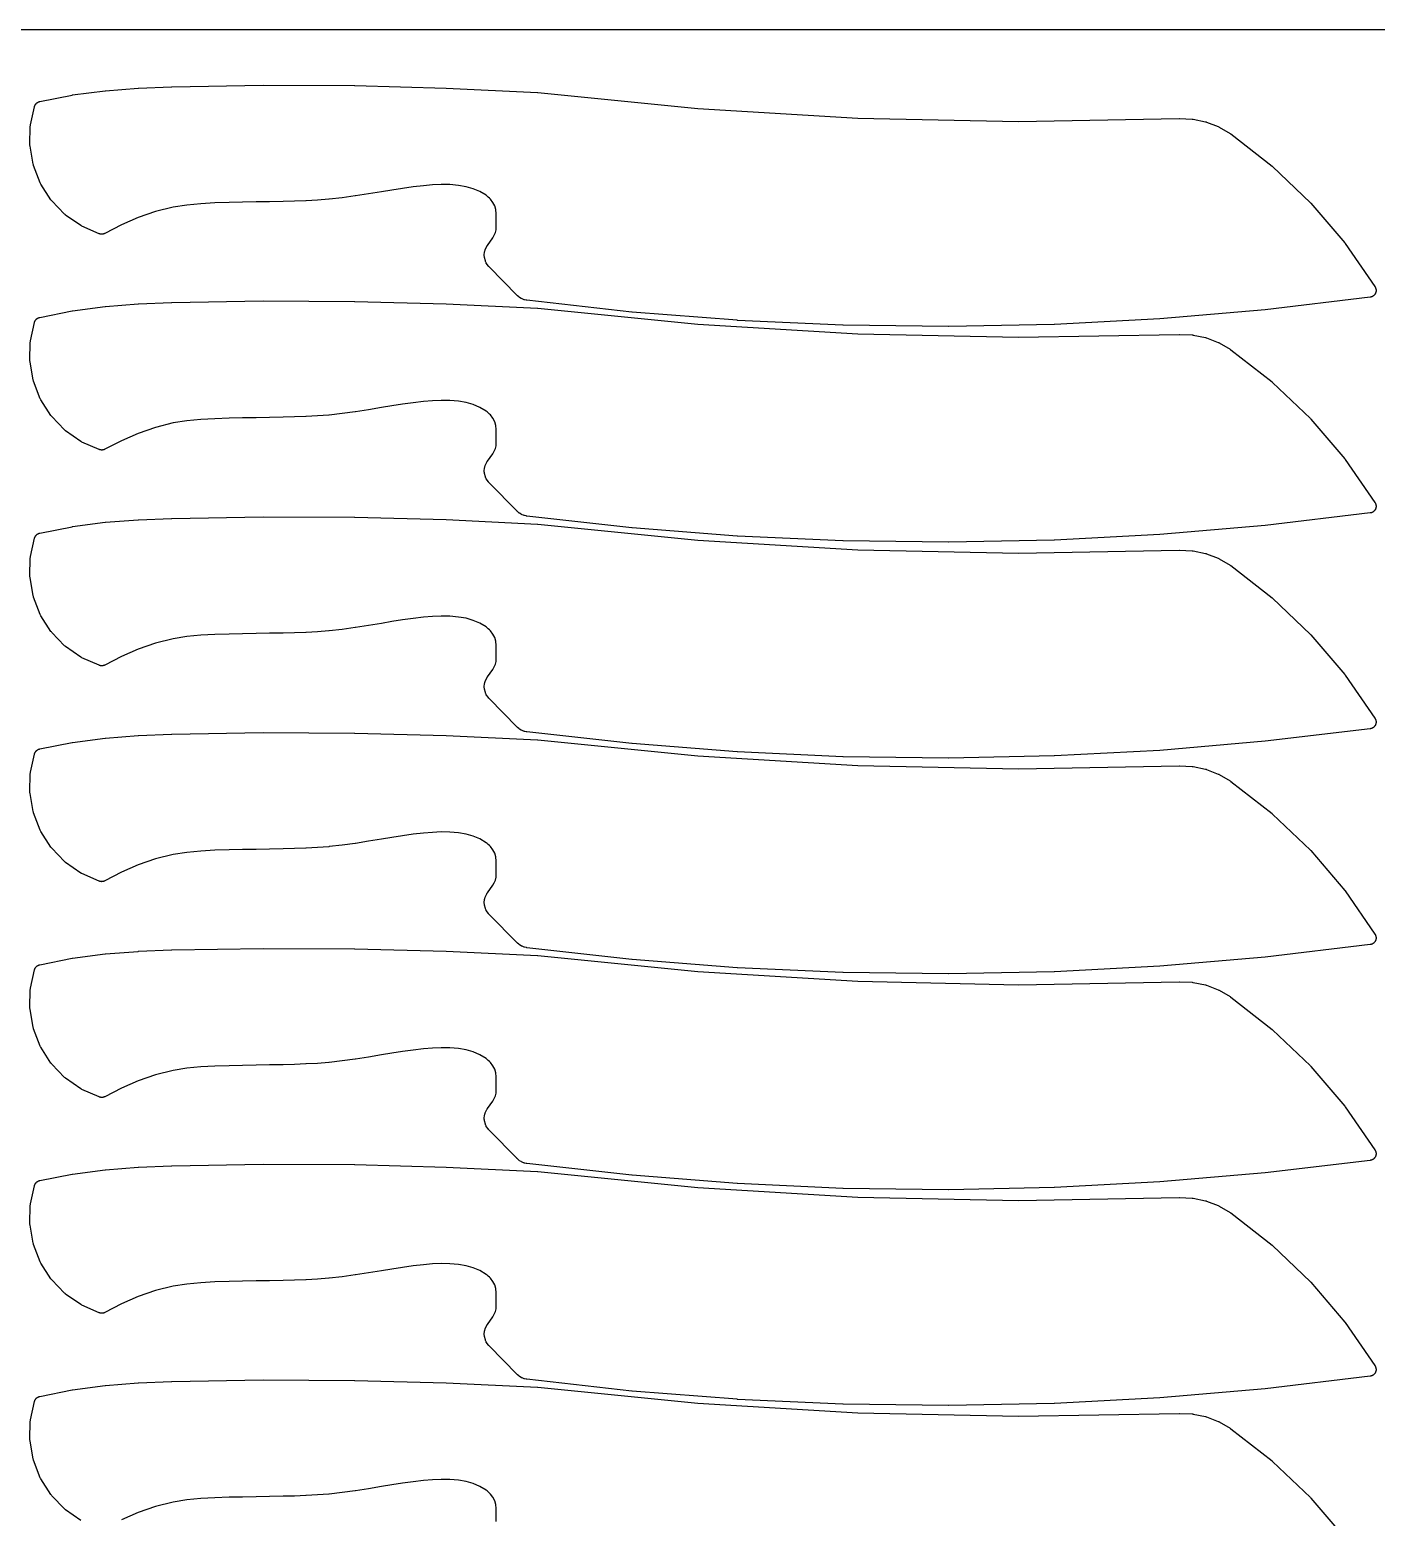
# Model space of a CAD drawing. Header units: metres. Extents: x 0 to 3000, y 0 to 1240.
# Drawn here: x 2396.7 to 2796.1, y 798.9 to 1240 of the extents above; entities that cross this region are included whole.
import ezdxf

# ---------------------------------------------------------------- set-up
doc = ezdxf.new("R2010")
doc.units = ezdxf.units.M

msp = doc.modelspace()

# ---------------------------------------------------------------- linework, layer by layer
at = {"color": 7}
msp.add_lwpolyline([(0, 0), (3000, 0), (3000, 1240), (0, 1240), (0, 0)], close=True, dxfattribs=at)
at = {"color": 1}
for points in [[(2532.84, 1169.76), (2532.83, 1169.78), (2532.82, 1169.79), (2532.77, 1169.86), (2532.73, 1169.92), (2532.13, 1170.79), (2532.04, 1170.94), (2531.96, 1171.1), (2531.89, 1171.26), (2531.84, 1171.43), (2531.59, 1172.42), (2531.54, 1172.64), (2531.53, 1172.87), (2531.53, 1173.1), (2531.63, 1174.12), (2531.65, 1174.29), (2531.69, 1174.47), (2531.74, 1174.63), (2531.81, 1174.79), (2532.26, 1175.75), (2532.3, 1175.82), (2532.34, 1175.89), (2532.35, 1175.9), (2532.36, 1175.92), (2532.4, 1175.99), (2532.44, 1176.05), (2534.02, 1178.27), (2534.49, 1179.05), (2534.81, 1179.83), (2535, 1180.65), (2535.07, 1181.56), (2535.07, 1185.43), (2534.95, 1186.68), (2534.63, 1187.77), (2534.1, 1188.78), (2533.34, 1189.75), (2533.06, 1190.03), (2532.71, 1190.35), (2532.36, 1190.65), (2532.05, 1190.9), (2530.23, 1192.02), (2528.25, 1192.85), (2526.1, 1193.45), (2523.86, 1193.84), (2521.29, 1194.06), (2518.72, 1194.09), (2516.12, 1193.98), (2513.5, 1193.75), (2510.38, 1193.39), (2507.26, 1192.96), (2504.13, 1192.47), (2500.99, 1191.96), (2497.15, 1191.32), (2497.14, 1191.32), (2493.29, 1190.71), (2493.26, 1190.71), (2489.41, 1190.17), (2489.35, 1190.17), (2485.49, 1189.74), (2485.43, 1189.73), (2482.07, 1189.47), (2482.02, 1189.46), (2478.65, 1189.28), (2478.62, 1189.28), (2475.25, 1189.16), (2475.23, 1189.16), (2471.86, 1189.08), (2471.85, 1189.08), (2467.84, 1189), (2467.84, 1189), (2463.84, 1188.93), (2459.84, 1188.86), (2455.84, 1188.77), (2451.62, 1188.65), (2447.43, 1188.42), (2443.31, 1188.02), (2439.27, 1187.38), (2434.02, 1186.08), (2428.88, 1184.3), (2423.87, 1182.12), (2418.96, 1179.58), (2418.96, 1179.57), (2418.96, 1179.57), (2418.87, 1179.53), (2418.79, 1179.5), (2418.78, 1179.49), (2418.78, 1179.49), (2418.69, 1179.46), (2418.6, 1179.43), (2418.6, 1179.43), (2418.59, 1179.43), (2418.5, 1179.41), (2418.41, 1179.39), (2418.4, 1179.39), (2418.4, 1179.38), (2418.31, 1179.37), (2418.22, 1179.36), (2418.21, 1179.36), (2418.2, 1179.36), (2418.11, 1179.36), (2418.02, 1179.35), (2418.01, 1179.35), (2418.01, 1179.35), (2417.92, 1179.36), (2417.82, 1179.37), (2417.82, 1179.37), (2417.81, 1179.37), (2417.72, 1179.38), (2417.63, 1179.4), (2417.62, 1179.4), (2417.62, 1179.4), (2417.53, 1179.42), (2417.44, 1179.45), (2417.43, 1179.45), (2417.43, 1179.45), (2417.34, 1179.48), (2417.26, 1179.51), (2417.25, 1179.52), (2417.25, 1179.52), (2412.17, 1181.73), (2411.99, 1181.82), (2411.83, 1181.92), (2407.33, 1185.05), (2407.17, 1185.17), (2407.03, 1185.31), (2403.23, 1189.26), (2403.1, 1189.41), (2402.98, 1189.57), (2400, 1194.23), (2399.9, 1194.4), (2399.82, 1194.58), (2397.81, 1199.74), (2397.75, 1199.93), (2397.71, 1200.12), (2396.76, 1205.52), (2396.73, 1205.71), (2396.73, 1205.91), (2396.85, 1211.39), (2396.87, 1211.59), (2396.9, 1211.78), (2398.11, 1217.18), (2398.13, 1217.26), (2398.14, 1217.33), (2398.15, 1217.35), (2398.16, 1217.37), (2398.18, 1217.44), (2398.21, 1217.51), (2398.22, 1217.53), (2398.23, 1217.56), (2398.26, 1217.62), (2398.29, 1217.69), (2398.31, 1217.71), (2398.32, 1217.73), (2398.36, 1217.79), (2398.39, 1217.86), (2398.41, 1217.88), (2398.42, 1217.9), (2398.47, 1217.96), (2398.51, 1218.02), (2398.53, 1218.03), (2398.54, 1218.05), (2398.59, 1218.11), (2398.64, 1218.16), (2398.66, 1218.18), (2398.68, 1218.2), (2398.73, 1218.24), (2398.79, 1218.29), (2398.81, 1218.31), (2398.83, 1218.32), (2398.89, 1218.37), (2398.94, 1218.41), (2398.97, 1218.42), (2398.99, 1218.44), (2399.05, 1218.47), (2399.11, 1218.51), (2399.14, 1218.52), (2399.16, 1218.53), (2399.22, 1218.56), (2399.29, 1218.6), (2399.31, 1218.6), (2399.34, 1218.61), (2399.41, 1218.64), (2399.47, 1218.66), (2399.5, 1218.67), (2399.52, 1218.68), (2399.59, 1218.69), (2399.67, 1218.71), (2409.26, 1220.63), (2409.39, 1220.65), (2419.06, 1221.92), (2419.16, 1221.93), (2428.89, 1222.69), (2428.97, 1222.7), (2438.76, 1223.1), (2438.79, 1223.1), (2438.81, 1223.1), (2465.91, 1223.57), (2465.95, 1223.57), (2493.06, 1223.44), (2493.1, 1223.44), (2520.19, 1222.72), (2520.23, 1222.72), (2547.31, 1221.41), (2547.36, 1221.41), (2547.41, 1221.41), (2594.85, 1216.67), (2642.38, 1213.8), (2689.98, 1212.8), (2737.65, 1213.67), (2737.71, 1213.67), (2737.77, 1213.67), (2741.51, 1213.51), (2741.67, 1213.49), (2741.83, 1213.47), (2745.47, 1212.71), (2745.63, 1212.67), (2745.78, 1212.62), (2749.25, 1211.28), (2749.4, 1211.21), (2749.55, 1211.14), (2752.77, 1209.25), (2752.8, 1209.23), (2752.83, 1209.21), (2752.89, 1209.17), (2752.94, 1209.14), (2752.97, 1209.12), (2752.99, 1209.1), (2765.24, 1199.55), (2765.4, 1199.41), (2776.59, 1188.7), (2776.73, 1188.55), (2786.78, 1176.76), (2786.9, 1176.6), (2795.73, 1163.82), (2795.78, 1163.74), (2795.83, 1163.66), (2795.83, 1163.65), (2795.83, 1163.65), (2795.87, 1163.57), (2795.92, 1163.48), (2795.92, 1163.48), (2795.92, 1163.47), (2795.95, 1163.39), (2795.99, 1163.3), (2795.99, 1163.29), (2795.99, 1163.29), (2796.01, 1163.2), (2796.04, 1163.11), (2796.04, 1163.1), (2796.04, 1163.1), (2796.05, 1163.01), (2796.07, 1162.92), (2796.07, 1162.91), (2796.07, 1162.91), (2796.08, 1162.81), (2796.08, 1162.72), (2796.08, 1162.71), (2796.08, 1162.71), (2796.08, 1162.62), (2796.08, 1162.52), (2796.08, 1162.52), (2796.08, 1162.51), (2796.07, 1162.42), (2796.05, 1162.33), (2796.05, 1162.32), (2796.05, 1162.32), (2796.03, 1162.23), (2796.01, 1162.14), (2796.01, 1162.13), (2796.01, 1162.13), (2795.98, 1162.04), (2795.95, 1161.95), (2795.95, 1161.95), (2795.94, 1161.94), (2795.91, 1161.86), (2795.87, 1161.77), (2795.86, 1161.77), (2795.86, 1161.76), (2795.82, 1161.68), (2795.77, 1161.6), (2795.77, 1161.6), (2795.76, 1161.59), (2795.71, 1161.52), (2795.66, 1161.44), (2795.65, 1161.44), (2795.65, 1161.43), (2795.59, 1161.36), (2795.53, 1161.29), (2795.52, 1161.29), (2795.52, 1161.29), (2795.45, 1161.22), (2795.38, 1161.16), (2795.38, 1161.16), (2795.38, 1161.15), (2795.3, 1161.1), (2795.23, 1161.04), (2795.22, 1161.04), (2795.22, 1161.03), (2795.14, 1160.98), (2795.06, 1160.93), (2795.06, 1160.93), (2795.05, 1160.93), (2794.97, 1160.89), (2794.89, 1160.85), (2794.88, 1160.85), (2794.88, 1160.84), (2794.79, 1160.81), (2794.7, 1160.78), (2794.7, 1160.78), (2794.69, 1160.77), (2794.6, 1160.75), (2794.51, 1160.73), (2794.51, 1160.72), (2794.5, 1160.72), (2794.41, 1160.71), (2794.32, 1160.69), (2763.21, 1156.98), (2763.15, 1156.98), (2731.96, 1154.29), (2731.9, 1154.29), (2700.65, 1152.63), (2700.59, 1152.63), (2669.32, 1152), (2669.25, 1152), (2637.98, 1152.4), (2637.91, 1152.4), (2606.66, 1153.82), (2606.59, 1153.83), (2575.39, 1156.28), (2575.32, 1156.29), (2544.19, 1159.77), (2544.19, 1159.77), (2544.18, 1159.77), (2544.09, 1159.78), (2543.99, 1159.8), (2543.99, 1159.8), (2543.99, 1159.8), (2543.5, 1159.9), (2543.34, 1159.94), (2543.18, 1160), (2542.72, 1160.18), (2542.57, 1160.25), (2542.42, 1160.33), (2542, 1160.59), (2541.86, 1160.68), (2541.73, 1160.78), (2541.35, 1161.11), (2541.29, 1161.17), (2541.23, 1161.22), (2532.95, 1169.65), (2532.9, 1169.71), (2532.84, 1169.76)], [(2532.84, 1105.76), (2532.83, 1105.78), (2532.82, 1105.79), (2532.77, 1105.86), (2532.73, 1105.92), (2532.13, 1106.79), (2532.04, 1106.94), (2531.96, 1107.1), (2531.89, 1107.26), (2531.84, 1107.43), (2531.59, 1108.42), (2531.54, 1108.64), (2531.53, 1108.87), (2531.53, 1109.1), (2531.63, 1110.12), (2531.65, 1110.29), (2531.69, 1110.47), (2531.74, 1110.63), (2531.81, 1110.79), (2532.26, 1111.75), (2532.3, 1111.82), (2532.34, 1111.89), (2532.35, 1111.9), (2532.36, 1111.92), (2532.4, 1111.99), (2532.44, 1112.05), (2534.02, 1114.27), (2534.49, 1115.05), (2534.81, 1115.83), (2535, 1116.65), (2535.07, 1117.56), (2535.07, 1121.43), (2534.95, 1122.68), (2534.63, 1123.77), (2534.1, 1124.78), (2533.34, 1125.75), (2533.06, 1126.03), (2532.71, 1126.35), (2532.36, 1126.65), (2532.05, 1126.9), (2530.23, 1128.02), (2528.25, 1128.85), (2526.1, 1129.45), (2523.86, 1129.84), (2521.29, 1130.06), (2518.72, 1130.09), (2516.12, 1129.98), (2513.5, 1129.75), (2510.38, 1129.39), (2507.26, 1128.96), (2504.13, 1128.47), (2500.99, 1127.96), (2497.15, 1127.32), (2497.14, 1127.32), (2493.29, 1126.71), (2493.26, 1126.71), (2489.41, 1126.17), (2489.35, 1126.17), (2485.49, 1125.74), (2485.43, 1125.73), (2482.07, 1125.47), (2482.02, 1125.46), (2478.65, 1125.28), (2478.62, 1125.28), (2475.25, 1125.16), (2475.23, 1125.16), (2471.86, 1125.08), (2471.85, 1125.08), (2467.84, 1125), (2467.84, 1125), (2463.84, 1124.93), (2459.84, 1124.86), (2455.84, 1124.77), (2451.62, 1124.65), (2447.43, 1124.42), (2443.31, 1124.02), (2439.27, 1123.38), (2434.02, 1122.08), (2428.88, 1120.3), (2423.87, 1118.12), (2418.96, 1115.58), (2418.96, 1115.57), (2418.96, 1115.57), (2418.87, 1115.53), (2418.79, 1115.5), (2418.78, 1115.49), (2418.78, 1115.49), (2418.69, 1115.46), (2418.6, 1115.43), (2418.6, 1115.43), (2418.59, 1115.43), (2418.5, 1115.41), (2418.41, 1115.39), (2418.4, 1115.39), (2418.4, 1115.38), (2418.31, 1115.37), (2418.22, 1115.36), (2418.21, 1115.36), (2418.2, 1115.36), (2418.11, 1115.36), (2418.02, 1115.35), (2418.01, 1115.35), (2418.01, 1115.35), (2417.92, 1115.36), (2417.82, 1115.37), (2417.82, 1115.37), (2417.81, 1115.37), (2417.72, 1115.38), (2417.63, 1115.4), (2417.62, 1115.4), (2417.62, 1115.4), (2417.53, 1115.42), (2417.44, 1115.45), (2417.43, 1115.45), (2417.43, 1115.45), (2417.34, 1115.48), (2417.26, 1115.51), (2417.25, 1115.52), (2417.25, 1115.52), (2412.17, 1117.73), (2411.99, 1117.82), (2411.83, 1117.92), (2407.33, 1121.05), (2407.17, 1121.17), (2407.03, 1121.31), (2403.23, 1125.26), (2403.1, 1125.41), (2402.98, 1125.57), (2400, 1130.23), (2399.9, 1130.4), (2399.82, 1130.58), (2397.81, 1135.74), (2397.75, 1135.93), (2397.71, 1136.12), (2396.76, 1141.52), (2396.73, 1141.71), (2396.73, 1141.91), (2396.85, 1147.39), (2396.87, 1147.59), (2396.9, 1147.78), (2398.11, 1153.18), (2398.13, 1153.26), (2398.14, 1153.33), (2398.15, 1153.35), (2398.16, 1153.37), (2398.18, 1153.44), (2398.21, 1153.51), (2398.22, 1153.53), (2398.23, 1153.56), (2398.26, 1153.62), (2398.29, 1153.69), (2398.31, 1153.71), (2398.32, 1153.73), (2398.36, 1153.79), (2398.39, 1153.86), (2398.41, 1153.88), (2398.42, 1153.9), (2398.47, 1153.96), (2398.51, 1154.02), (2398.53, 1154.03), (2398.54, 1154.05), (2398.59, 1154.11), (2398.64, 1154.16), (2398.66, 1154.18), (2398.68, 1154.2), (2398.73, 1154.24), (2398.79, 1154.29), (2398.81, 1154.31), (2398.83, 1154.32), (2398.89, 1154.37), (2398.94, 1154.41), (2398.97, 1154.42), (2398.99, 1154.44), (2399.05, 1154.47), (2399.11, 1154.51), (2399.14, 1154.52), (2399.16, 1154.53), (2399.22, 1154.56), (2399.29, 1154.6), (2399.31, 1154.6), (2399.34, 1154.61), (2399.41, 1154.64), (2399.47, 1154.66), (2399.5, 1154.67), (2399.52, 1154.68), (2399.59, 1154.69), (2399.67, 1154.71), (2409.26, 1156.63), (2409.39, 1156.65), (2419.06, 1157.92), (2419.16, 1157.93), (2428.89, 1158.69), (2428.97, 1158.7), (2438.76, 1159.1), (2438.79, 1159.1), (2438.81, 1159.1), (2465.91, 1159.57), (2465.95, 1159.57), (2493.06, 1159.44), (2493.1, 1159.44), (2520.19, 1158.72), (2520.23, 1158.72), (2547.31, 1157.41), (2547.36, 1157.41), (2547.41, 1157.41), (2594.85, 1152.67), (2642.38, 1149.8), (2689.98, 1148.8), (2737.65, 1149.67), (2737.71, 1149.67), (2737.77, 1149.67), (2741.51, 1149.51), (2741.67, 1149.49), (2741.83, 1149.47), (2745.47, 1148.71), (2745.63, 1148.67), (2745.78, 1148.62), (2749.25, 1147.28), (2749.4, 1147.21), (2749.55, 1147.14), (2752.77, 1145.25), (2752.8, 1145.23), (2752.83, 1145.21), (2752.89, 1145.17), (2752.94, 1145.14), (2752.97, 1145.12), (2752.99, 1145.1), (2765.24, 1135.55), (2765.4, 1135.41), (2776.59, 1124.7), (2776.73, 1124.55), (2786.78, 1112.76), (2786.9, 1112.6), (2795.73, 1099.82), (2795.78, 1099.74), (2795.83, 1099.66), (2795.83, 1099.65), (2795.83, 1099.65), (2795.87, 1099.57), (2795.92, 1099.48), (2795.92, 1099.48), (2795.92, 1099.47), (2795.95, 1099.39), (2795.99, 1099.3), (2795.99, 1099.29), (2795.99, 1099.29), (2796.01, 1099.2), (2796.04, 1099.11), (2796.04, 1099.1), (2796.04, 1099.1), (2796.05, 1099.01), (2796.07, 1098.92), (2796.07, 1098.91), (2796.07, 1098.91), (2796.08, 1098.81), (2796.08, 1098.72), (2796.08, 1098.71), (2796.08, 1098.71), (2796.08, 1098.62), (2796.08, 1098.52), (2796.08, 1098.52), (2796.08, 1098.51), (2796.07, 1098.42), (2796.05, 1098.33), (2796.05, 1098.32), (2796.05, 1098.32), (2796.03, 1098.23), (2796.01, 1098.14), (2796.01, 1098.13), (2796.01, 1098.13), (2795.98, 1098.04), (2795.95, 1097.95), (2795.95, 1097.95), (2795.94, 1097.94), (2795.91, 1097.86), (2795.87, 1097.77), (2795.86, 1097.77), (2795.86, 1097.76), (2795.82, 1097.68), (2795.77, 1097.6), (2795.77, 1097.6), (2795.76, 1097.59), (2795.71, 1097.52), (2795.66, 1097.44), (2795.65, 1097.44), (2795.65, 1097.43), (2795.59, 1097.36), (2795.53, 1097.29), (2795.52, 1097.29), (2795.52, 1097.29), (2795.45, 1097.22), (2795.38, 1097.16), (2795.38, 1097.16), (2795.38, 1097.15), (2795.3, 1097.1), (2795.23, 1097.04), (2795.22, 1097.04), (2795.22, 1097.03), (2795.14, 1096.98), (2795.06, 1096.93), (2795.06, 1096.93), (2795.05, 1096.93), (2794.97, 1096.89), (2794.89, 1096.85), (2794.88, 1096.85), (2794.88, 1096.84), (2794.79, 1096.81), (2794.7, 1096.78), (2794.7, 1096.78), (2794.69, 1096.77), (2794.6, 1096.75), (2794.51, 1096.73), (2794.51, 1096.72), (2794.5, 1096.72), (2794.41, 1096.71), (2794.32, 1096.69), (2763.21, 1092.98), (2763.15, 1092.98), (2731.96, 1090.29), (2731.9, 1090.29), (2700.65, 1088.63), (2700.59, 1088.63), (2669.32, 1088), (2669.25, 1088), (2637.98, 1088.4), (2637.91, 1088.4), (2606.66, 1089.82), (2606.59, 1089.83), (2575.39, 1092.28), (2575.32, 1092.29), (2544.19, 1095.77), (2544.19, 1095.77), (2544.18, 1095.77), (2544.09, 1095.78), (2543.99, 1095.8), (2543.99, 1095.8), (2543.99, 1095.8), (2543.5, 1095.9), (2543.34, 1095.94), (2543.18, 1096), (2542.72, 1096.18), (2542.57, 1096.25), (2542.42, 1096.33), (2542, 1096.59), (2541.86, 1096.68), (2541.73, 1096.78), (2541.35, 1097.11), (2541.29, 1097.17), (2541.23, 1097.22), (2532.95, 1105.65), (2532.9, 1105.71), (2532.84, 1105.76)], [(2532.84, 1041.76), (2532.83, 1041.78), (2532.82, 1041.79), (2532.77, 1041.86), (2532.73, 1041.92), (2532.13, 1042.79), (2532.04, 1042.94), (2531.96, 1043.1), (2531.89, 1043.26), (2531.84, 1043.43), (2531.59, 1044.42), (2531.54, 1044.64), (2531.53, 1044.87), (2531.53, 1045.1), (2531.63, 1046.12), (2531.65, 1046.29), (2531.69, 1046.47), (2531.74, 1046.63), (2531.81, 1046.79), (2532.26, 1047.75), (2532.3, 1047.82), (2532.34, 1047.89), (2532.35, 1047.9), (2532.36, 1047.92), (2532.4, 1047.99), (2532.44, 1048.05), (2534.02, 1050.27), (2534.49, 1051.05), (2534.81, 1051.83), (2535, 1052.65), (2535.07, 1053.56), (2535.07, 1057.43), (2534.95, 1058.68), (2534.63, 1059.77), (2534.1, 1060.78), (2533.34, 1061.75), (2533.06, 1062.03), (2532.71, 1062.35), (2532.36, 1062.65), (2532.05, 1062.9), (2530.23, 1064.02), (2528.25, 1064.85), (2526.1, 1065.45), (2523.86, 1065.84), (2521.29, 1066.06), (2518.72, 1066.09), (2516.12, 1065.98), (2513.5, 1065.75), (2510.38, 1065.39), (2507.26, 1064.96), (2504.13, 1064.47), (2500.99, 1063.96), (2497.15, 1063.32), (2497.14, 1063.32), (2493.29, 1062.71), (2493.26, 1062.71), (2489.41, 1062.17), (2489.35, 1062.17), (2485.49, 1061.74), (2485.43, 1061.73), (2482.07, 1061.47), (2482.02, 1061.46), (2478.65, 1061.28), (2478.62, 1061.28), (2475.25, 1061.16), (2475.23, 1061.16), (2471.86, 1061.08), (2471.85, 1061.08), (2467.84, 1061), (2467.84, 1061), (2463.84, 1060.93), (2459.84, 1060.86), (2455.84, 1060.77), (2451.62, 1060.65), (2447.43, 1060.42), (2443.31, 1060.02), (2439.27, 1059.38), (2434.02, 1058.08), (2428.88, 1056.3), (2423.87, 1054.12), (2418.96, 1051.58), (2418.96, 1051.57), (2418.96, 1051.57), (2418.87, 1051.53), (2418.79, 1051.5), (2418.78, 1051.49), (2418.78, 1051.49), (2418.69, 1051.46), (2418.6, 1051.43), (2418.6, 1051.43), (2418.59, 1051.43), (2418.5, 1051.41), (2418.41, 1051.39), (2418.4, 1051.39), (2418.4, 1051.38), (2418.31, 1051.37), (2418.22, 1051.36), (2418.21, 1051.36), (2418.2, 1051.36), (2418.11, 1051.36), (2418.02, 1051.35), (2418.01, 1051.35), (2418.01, 1051.35), (2417.92, 1051.36), (2417.82, 1051.37), (2417.82, 1051.37), (2417.81, 1051.37), (2417.72, 1051.38), (2417.63, 1051.4), (2417.62, 1051.4), (2417.62, 1051.4), (2417.53, 1051.42), (2417.44, 1051.45), (2417.43, 1051.45), (2417.43, 1051.45), (2417.34, 1051.48), (2417.26, 1051.51), (2417.25, 1051.52), (2417.25, 1051.52), (2412.17, 1053.73), (2411.99, 1053.82), (2411.83, 1053.92), (2407.33, 1057.05), (2407.17, 1057.17), (2407.03, 1057.31), (2403.23, 1061.26), (2403.1, 1061.41), (2402.98, 1061.57), (2400, 1066.23), (2399.9, 1066.4), (2399.82, 1066.58), (2397.81, 1071.74), (2397.75, 1071.93), (2397.71, 1072.12), (2396.76, 1077.52), (2396.73, 1077.71), (2396.73, 1077.91), (2396.85, 1083.39), (2396.87, 1083.59), (2396.9, 1083.78), (2398.11, 1089.18), (2398.13, 1089.26), (2398.14, 1089.33), (2398.15, 1089.35), (2398.16, 1089.37), (2398.18, 1089.44), (2398.21, 1089.51), (2398.22, 1089.53), (2398.23, 1089.56), (2398.26, 1089.62), (2398.29, 1089.69), (2398.31, 1089.71), (2398.32, 1089.73), (2398.36, 1089.79), (2398.39, 1089.86), (2398.41, 1089.88), (2398.42, 1089.9), (2398.47, 1089.96), (2398.51, 1090.02), (2398.53, 1090.03), (2398.54, 1090.05), (2398.59, 1090.11), (2398.64, 1090.16), (2398.66, 1090.18), (2398.68, 1090.2), (2398.73, 1090.24), (2398.79, 1090.29), (2398.81, 1090.31), (2398.83, 1090.32), (2398.89, 1090.37), (2398.94, 1090.41), (2398.97, 1090.42), (2398.99, 1090.44), (2399.05, 1090.47), (2399.11, 1090.51), (2399.14, 1090.52), (2399.16, 1090.53), (2399.22, 1090.56), (2399.29, 1090.6), (2399.31, 1090.6), (2399.34, 1090.61), (2399.41, 1090.64), (2399.47, 1090.66), (2399.5, 1090.67), (2399.52, 1090.68), (2399.59, 1090.69), (2399.67, 1090.71), (2409.26, 1092.63), (2409.39, 1092.65), (2419.06, 1093.92), (2419.16, 1093.93), (2428.89, 1094.69), (2428.97, 1094.7), (2438.76, 1095.1), (2438.79, 1095.1), (2438.81, 1095.1), (2465.91, 1095.57), (2465.95, 1095.57), (2493.06, 1095.44), (2493.1, 1095.44), (2520.19, 1094.72), (2520.23, 1094.72), (2547.31, 1093.41), (2547.36, 1093.41), (2547.41, 1093.41), (2594.85, 1088.67), (2642.38, 1085.8), (2689.98, 1084.8), (2737.65, 1085.67), (2737.71, 1085.67), (2737.77, 1085.67), (2741.51, 1085.51), (2741.67, 1085.49), (2741.83, 1085.47), (2745.47, 1084.71), (2745.63, 1084.67), (2745.78, 1084.62), (2749.25, 1083.28), (2749.4, 1083.21), (2749.55, 1083.14), (2752.77, 1081.25), (2752.8, 1081.23), (2752.83, 1081.21), (2752.89, 1081.17), (2752.94, 1081.14), (2752.97, 1081.12), (2752.99, 1081.1), (2765.24, 1071.55), (2765.4, 1071.41), (2776.59, 1060.7), (2776.73, 1060.55), (2786.78, 1048.76), (2786.9, 1048.6), (2795.73, 1035.82), (2795.78, 1035.74), (2795.83, 1035.66), (2795.83, 1035.65), (2795.83, 1035.65), (2795.87, 1035.57), (2795.92, 1035.48), (2795.92, 1035.48), (2795.92, 1035.47), (2795.95, 1035.39), (2795.99, 1035.3), (2795.99, 1035.29), (2795.99, 1035.29), (2796.01, 1035.2), (2796.04, 1035.11), (2796.04, 1035.1), (2796.04, 1035.1), (2796.05, 1035.01), (2796.07, 1034.92), (2796.07, 1034.91), (2796.07, 1034.91), (2796.08, 1034.81), (2796.08, 1034.72), (2796.08, 1034.71), (2796.08, 1034.71), (2796.08, 1034.62), (2796.08, 1034.52), (2796.08, 1034.52), (2796.08, 1034.51), (2796.07, 1034.42), (2796.05, 1034.33), (2796.05, 1034.32), (2796.05, 1034.32), (2796.03, 1034.23), (2796.01, 1034.14), (2796.01, 1034.13), (2796.01, 1034.13), (2795.98, 1034.04), (2795.95, 1033.95), (2795.95, 1033.95), (2795.94, 1033.94), (2795.91, 1033.86), (2795.87, 1033.77), (2795.86, 1033.77), (2795.86, 1033.76), (2795.82, 1033.68), (2795.77, 1033.6), (2795.77, 1033.6), (2795.76, 1033.59), (2795.71, 1033.52), (2795.66, 1033.44), (2795.65, 1033.44), (2795.65, 1033.43), (2795.59, 1033.36), (2795.53, 1033.29), (2795.52, 1033.29), (2795.52, 1033.29), (2795.45, 1033.22), (2795.38, 1033.16), (2795.38, 1033.16), (2795.38, 1033.15), (2795.3, 1033.1), (2795.23, 1033.04), (2795.22, 1033.04), (2795.22, 1033.03), (2795.14, 1032.98), (2795.06, 1032.93), (2795.06, 1032.93), (2795.05, 1032.93), (2794.97, 1032.89), (2794.89, 1032.85), (2794.88, 1032.85), (2794.88, 1032.84), (2794.79, 1032.81), (2794.7, 1032.78), (2794.7, 1032.78), (2794.69, 1032.77), (2794.6, 1032.75), (2794.51, 1032.73), (2794.51, 1032.72), (2794.5, 1032.72), (2794.41, 1032.71), (2794.32, 1032.69), (2763.21, 1028.98), (2763.15, 1028.98), (2731.96, 1026.29), (2731.9, 1026.29), (2700.65, 1024.63), (2700.59, 1024.63), (2669.32, 1024), (2669.25, 1024), (2637.98, 1024.4), (2637.91, 1024.4), (2606.66, 1025.82), (2606.59, 1025.83), (2575.39, 1028.28), (2575.32, 1028.29), (2544.19, 1031.77), (2544.19, 1031.77), (2544.18, 1031.77), (2544.09, 1031.78), (2543.99, 1031.8), (2543.99, 1031.8), (2543.99, 1031.8), (2543.5, 1031.9), (2543.34, 1031.94), (2543.18, 1032), (2542.72, 1032.18), (2542.57, 1032.25), (2542.42, 1032.33), (2542, 1032.59), (2541.86, 1032.68), (2541.73, 1032.78), (2541.35, 1033.11), (2541.29, 1033.17), (2541.23, 1033.22), (2532.95, 1041.65), (2532.9, 1041.71), (2532.84, 1041.76)], [(2532.84, 977.76), (2532.83, 977.78), (2532.82, 977.79), (2532.77, 977.86), (2532.73, 977.92), (2532.13, 978.79), (2532.04, 978.94), (2531.96, 979.1), (2531.89, 979.26), (2531.84, 979.43), (2531.59, 980.42), (2531.54, 980.64), (2531.53, 980.87), (2531.53, 981.1), (2531.63, 982.12), (2531.65, 982.29), (2531.69, 982.47), (2531.74, 982.63), (2531.81, 982.79), (2532.26, 983.75), (2532.3, 983.82), (2532.34, 983.89), (2532.35, 983.9), (2532.36, 983.92), (2532.4, 983.99), (2532.44, 984.05), (2534.02, 986.27), (2534.49, 987.05), (2534.81, 987.83), (2535, 988.65), (2535.07, 989.56), (2535.07, 993.43), (2534.95, 994.68), (2534.63, 995.77), (2534.1, 996.78), (2533.34, 997.75), (2533.06, 998.03), (2532.71, 998.35), (2532.36, 998.65), (2532.05, 998.9), (2530.23, 1000.02), (2528.25, 1000.85), (2526.1, 1001.45), (2523.86, 1001.84), (2521.29, 1002.06), (2518.72, 1002.09), (2516.12, 1001.98), (2513.5, 1001.75), (2510.38, 1001.39), (2507.26, 1000.96), (2504.13, 1000.47), (2500.99, 999.96), (2497.15, 999.32), (2497.14, 999.32), (2493.29, 998.71), (2493.26, 998.71), (2489.41, 998.17), (2489.35, 998.17), (2485.49, 997.74), (2485.43, 997.73), (2482.07, 997.47), (2482.02, 997.46), (2478.65, 997.28), (2478.62, 997.28), (2475.25, 997.16), (2475.23, 997.16), (2471.86, 997.08), (2471.85, 997.08), (2467.84, 997), (2467.84, 997), (2463.84, 996.93), (2459.84, 996.86), (2455.84, 996.77), (2451.62, 996.65), (2447.43, 996.42), (2443.31, 996.02), (2439.27, 995.38), (2434.02, 994.08), (2428.88, 992.3), (2423.87, 990.12), (2418.96, 987.58), (2418.96, 987.57), (2418.96, 987.57), (2418.87, 987.53), (2418.79, 987.5), (2418.78, 987.49), (2418.78, 987.49), (2418.69, 987.46), (2418.6, 987.43), (2418.6, 987.43), (2418.59, 987.43), (2418.5, 987.41), (2418.41, 987.39), (2418.4, 987.39), (2418.4, 987.38), (2418.31, 987.37), (2418.22, 987.36), (2418.21, 987.36), (2418.2, 987.36), (2418.11, 987.36), (2418.02, 987.35), (2418.01, 987.35), (2418.01, 987.35), (2417.92, 987.36), (2417.82, 987.37), (2417.82, 987.37), (2417.81, 987.37), (2417.72, 987.38), (2417.63, 987.4), (2417.62, 987.4), (2417.62, 987.4), (2417.53, 987.42), (2417.44, 987.45), (2417.43, 987.45), (2417.43, 987.45), (2417.34, 987.48), (2417.26, 987.51), (2417.25, 987.52), (2417.25, 987.52), (2412.17, 989.73), (2411.99, 989.82), (2411.83, 989.92), (2407.33, 993.05), (2407.17, 993.17), (2407.03, 993.31), (2403.23, 997.26), (2403.1, 997.41), (2402.98, 997.57), (2400, 1002.23), (2399.9, 1002.4), (2399.82, 1002.58), (2397.81, 1007.74), (2397.75, 1007.93), (2397.71, 1008.12), (2396.76, 1013.52), (2396.73, 1013.71), (2396.73, 1013.91), (2396.85, 1019.39), (2396.87, 1019.59), (2396.9, 1019.78), (2398.11, 1025.18), (2398.13, 1025.26), (2398.14, 1025.33), (2398.15, 1025.35), (2398.16, 1025.37), (2398.18, 1025.44), (2398.21, 1025.51), (2398.22, 1025.53), (2398.23, 1025.56), (2398.26, 1025.62), (2398.29, 1025.69), (2398.31, 1025.71), (2398.32, 1025.73), (2398.36, 1025.79), (2398.39, 1025.86), (2398.41, 1025.88), (2398.42, 1025.9), (2398.47, 1025.96), (2398.51, 1026.02), (2398.53, 1026.03), (2398.54, 1026.05), (2398.59, 1026.11), (2398.64, 1026.16), (2398.66, 1026.18), (2398.68, 1026.2), (2398.73, 1026.24), (2398.79, 1026.29), (2398.81, 1026.31), (2398.83, 1026.32), (2398.89, 1026.37), (2398.94, 1026.41), (2398.97, 1026.42), (2398.99, 1026.44), (2399.05, 1026.47), (2399.11, 1026.51), (2399.14, 1026.52), (2399.16, 1026.53), (2399.22, 1026.56), (2399.29, 1026.6), (2399.31, 1026.6), (2399.34, 1026.61), (2399.41, 1026.64), (2399.47, 1026.66), (2399.5, 1026.67), (2399.52, 1026.68), (2399.59, 1026.69), (2399.67, 1026.71), (2409.26, 1028.63), (2409.39, 1028.65), (2419.06, 1029.92), (2419.16, 1029.93), (2428.89, 1030.69), (2428.97, 1030.7), (2438.76, 1031.1), (2438.79, 1031.1), (2438.81, 1031.1), (2465.91, 1031.57), (2465.95, 1031.57), (2493.06, 1031.44), (2493.1, 1031.44), (2520.19, 1030.72), (2520.23, 1030.72), (2547.31, 1029.41), (2547.36, 1029.41), (2547.41, 1029.41), (2594.85, 1024.67), (2642.38, 1021.8), (2689.98, 1020.8), (2737.65, 1021.67), (2737.71, 1021.67), (2737.77, 1021.67), (2741.51, 1021.51), (2741.67, 1021.49), (2741.83, 1021.47), (2745.47, 1020.71), (2745.63, 1020.67), (2745.78, 1020.62), (2749.25, 1019.28), (2749.4, 1019.21), (2749.55, 1019.14), (2752.77, 1017.25), (2752.8, 1017.23), (2752.83, 1017.21), (2752.89, 1017.17), (2752.94, 1017.14), (2752.97, 1017.12), (2752.99, 1017.1), (2765.24, 1007.55), (2765.4, 1007.41), (2776.59, 996.7), (2776.73, 996.55), (2786.78, 984.76), (2786.9, 984.6), (2795.73, 971.82), (2795.78, 971.74), (2795.83, 971.66), (2795.83, 971.65), (2795.83, 971.65), (2795.87, 971.57), (2795.92, 971.48), (2795.92, 971.48), (2795.92, 971.47), (2795.95, 971.39), (2795.99, 971.3), (2795.99, 971.29), (2795.99, 971.29), (2796.01, 971.2), (2796.04, 971.11), (2796.04, 971.1), (2796.04, 971.1), (2796.05, 971.01), (2796.07, 970.92), (2796.07, 970.91), (2796.07, 970.91), (2796.08, 970.81), (2796.08, 970.72), (2796.08, 970.71), (2796.08, 970.71), (2796.08, 970.62), (2796.08, 970.52), (2796.08, 970.52), (2796.08, 970.51), (2796.07, 970.42), (2796.05, 970.33), (2796.05, 970.32), (2796.05, 970.32), (2796.03, 970.23), (2796.01, 970.14), (2796.01, 970.13), (2796.01, 970.13), (2795.98, 970.04), (2795.95, 969.95), (2795.95, 969.95), (2795.94, 969.94), (2795.91, 969.86), (2795.87, 969.77), (2795.86, 969.77), (2795.86, 969.76), (2795.82, 969.68), (2795.77, 969.6), (2795.77, 969.6), (2795.76, 969.59), (2795.71, 969.52), (2795.66, 969.44), (2795.65, 969.44), (2795.65, 969.43), (2795.59, 969.36), (2795.53, 969.29), (2795.52, 969.29), (2795.52, 969.29), (2795.45, 969.22), (2795.38, 969.16), (2795.38, 969.16), (2795.38, 969.15), (2795.3, 969.1), (2795.23, 969.04), (2795.22, 969.04), (2795.22, 969.03), (2795.14, 968.98), (2795.06, 968.93), (2795.06, 968.93), (2795.05, 968.93), (2794.97, 968.89), (2794.89, 968.85), (2794.88, 968.85), (2794.88, 968.84), (2794.79, 968.81), (2794.7, 968.78), (2794.7, 968.78), (2794.69, 968.77), (2794.6, 968.75), (2794.51, 968.73), (2794.51, 968.72), (2794.5, 968.72), (2794.41, 968.71), (2794.32, 968.69), (2763.21, 964.98), (2763.15, 964.98), (2731.96, 962.29), (2731.9, 962.29), (2700.65, 960.63), (2700.59, 960.63), (2669.32, 960), (2669.25, 960), (2637.98, 960.4), (2637.91, 960.4), (2606.66, 961.82), (2606.59, 961.83), (2575.39, 964.28), (2575.32, 964.29), (2544.19, 967.77), (2544.19, 967.77), (2544.18, 967.77), (2544.09, 967.78), (2543.99, 967.8), (2543.99, 967.8), (2543.99, 967.8), (2543.5, 967.9), (2543.34, 967.94), (2543.18, 968), (2542.72, 968.18), (2542.57, 968.25), (2542.42, 968.33), (2542, 968.59), (2541.86, 968.68), (2541.73, 968.78), (2541.35, 969.11), (2541.29, 969.17), (2541.23, 969.22), (2532.95, 977.65), (2532.9, 977.71), (2532.84, 977.76)], [(2532.84, 913.76), (2532.83, 913.78), (2532.82, 913.79), (2532.77, 913.86), (2532.73, 913.92), (2532.13, 914.79), (2532.04, 914.94), (2531.96, 915.1), (2531.89, 915.26), (2531.84, 915.43), (2531.59, 916.42), (2531.54, 916.64), (2531.53, 916.87), (2531.53, 917.1), (2531.63, 918.12), (2531.65, 918.29), (2531.69, 918.47), (2531.74, 918.63), (2531.81, 918.79), (2532.26, 919.75), (2532.3, 919.82), (2532.34, 919.89), (2532.35, 919.9), (2532.36, 919.92), (2532.4, 919.99), (2532.44, 920.05), (2534.02, 922.27), (2534.49, 923.05), (2534.81, 923.83), (2535, 924.65), (2535.07, 925.56), (2535.07, 929.43), (2534.95, 930.68), (2534.63, 931.77), (2534.1, 932.78), (2533.34, 933.75), (2533.06, 934.03), (2532.71, 934.35), (2532.36, 934.65), (2532.05, 934.9), (2530.23, 936.02), (2528.25, 936.85), (2526.1, 937.45), (2523.86, 937.84), (2521.29, 938.06), (2518.72, 938.09), (2516.12, 937.98), (2513.5, 937.75), (2510.38, 937.39), (2507.26, 936.96), (2504.13, 936.47), (2500.99, 935.96), (2497.15, 935.32), (2497.14, 935.32), (2493.29, 934.71), (2493.26, 934.71), (2489.41, 934.17), (2489.35, 934.17), (2485.49, 933.74), (2485.43, 933.73), (2482.07, 933.47), (2482.02, 933.46), (2478.65, 933.28), (2478.62, 933.28), (2475.25, 933.16), (2475.23, 933.16), (2471.86, 933.08), (2471.85, 933.08), (2467.84, 933), (2467.84, 933), (2463.84, 932.93), (2459.84, 932.86), (2455.84, 932.77), (2451.62, 932.65), (2447.43, 932.42), (2443.31, 932.02), (2439.27, 931.38), (2434.02, 930.08), (2428.88, 928.3), (2423.87, 926.12), (2418.96, 923.58), (2418.96, 923.57), (2418.96, 923.57), (2418.87, 923.53), (2418.79, 923.5), (2418.78, 923.49), (2418.78, 923.49), (2418.69, 923.46), (2418.6, 923.43), (2418.6, 923.43), (2418.59, 923.43), (2418.5, 923.41), (2418.41, 923.39), (2418.4, 923.39), (2418.4, 923.38), (2418.31, 923.37), (2418.22, 923.36), (2418.21, 923.36), (2418.2, 923.36), (2418.11, 923.36), (2418.02, 923.35), (2418.01, 923.35), (2418.01, 923.35), (2417.92, 923.36), (2417.82, 923.37), (2417.82, 923.37), (2417.81, 923.37), (2417.72, 923.38), (2417.63, 923.4), (2417.62, 923.4), (2417.62, 923.4), (2417.53, 923.42), (2417.44, 923.45), (2417.43, 923.45), (2417.43, 923.45), (2417.34, 923.48), (2417.26, 923.51), (2417.25, 923.52), (2417.25, 923.52), (2412.17, 925.73), (2411.99, 925.82), (2411.83, 925.92), (2407.33, 929.05), (2407.17, 929.17), (2407.03, 929.31), (2403.23, 933.26), (2403.1, 933.41), (2402.98, 933.57), (2400, 938.23), (2399.9, 938.4), (2399.82, 938.58), (2397.81, 943.74), (2397.75, 943.93), (2397.71, 944.12), (2396.76, 949.52), (2396.73, 949.71), (2396.73, 949.91), (2396.85, 955.39), (2396.87, 955.59), (2396.9, 955.78), (2398.11, 961.18), (2398.13, 961.26), (2398.14, 961.33), (2398.15, 961.35), (2398.16, 961.37), (2398.18, 961.44), (2398.21, 961.51), (2398.22, 961.53), (2398.23, 961.56), (2398.26, 961.62), (2398.29, 961.69), (2398.31, 961.71), (2398.32, 961.73), (2398.36, 961.79), (2398.39, 961.86), (2398.41, 961.88), (2398.42, 961.9), (2398.47, 961.96), (2398.51, 962.02), (2398.53, 962.03), (2398.54, 962.05), (2398.59, 962.11), (2398.64, 962.16), (2398.66, 962.18), (2398.68, 962.2), (2398.73, 962.24), (2398.79, 962.29), (2398.81, 962.31), (2398.83, 962.32), (2398.89, 962.37), (2398.94, 962.41), (2398.97, 962.42), (2398.99, 962.44), (2399.05, 962.47), (2399.11, 962.51), (2399.14, 962.52), (2399.16, 962.53), (2399.22, 962.56), (2399.29, 962.6), (2399.31, 962.6), (2399.34, 962.61), (2399.41, 962.64), (2399.47, 962.66), (2399.5, 962.67), (2399.52, 962.68), (2399.59, 962.69), (2399.67, 962.71), (2409.26, 964.63), (2409.39, 964.65), (2419.06, 965.92), (2419.16, 965.93), (2428.89, 966.69), (2428.97, 966.7), (2438.76, 967.1), (2438.79, 967.1), (2438.81, 967.1), (2465.91, 967.57), (2465.95, 967.57), (2493.06, 967.44), (2493.1, 967.44), (2520.19, 966.72), (2520.23, 966.72), (2547.31, 965.41), (2547.36, 965.41), (2547.41, 965.41), (2594.85, 960.67), (2642.38, 957.8), (2689.98, 956.8), (2737.65, 957.67), (2737.71, 957.67), (2737.77, 957.67), (2741.51, 957.51), (2741.67, 957.49), (2741.83, 957.47), (2745.47, 956.71), (2745.63, 956.67), (2745.78, 956.62), (2749.25, 955.28), (2749.4, 955.21), (2749.55, 955.14), (2752.77, 953.25), (2752.8, 953.23), (2752.83, 953.21), (2752.89, 953.17), (2752.94, 953.14), (2752.97, 953.12), (2752.99, 953.1), (2765.24, 943.55), (2765.4, 943.41), (2776.59, 932.7), (2776.73, 932.55), (2786.78, 920.76), (2786.9, 920.6), (2795.73, 907.82), (2795.78, 907.74), (2795.83, 907.66), (2795.83, 907.65), (2795.83, 907.65), (2795.87, 907.57), (2795.92, 907.48), (2795.92, 907.48), (2795.92, 907.47), (2795.95, 907.39), (2795.99, 907.3), (2795.99, 907.29), (2795.99, 907.29), (2796.01, 907.2), (2796.04, 907.11), (2796.04, 907.1), (2796.04, 907.1), (2796.05, 907.01), (2796.07, 906.92), (2796.07, 906.91), (2796.07, 906.91), (2796.08, 906.81), (2796.08, 906.72), (2796.08, 906.71), (2796.08, 906.71), (2796.08, 906.62), (2796.08, 906.52), (2796.08, 906.52), (2796.08, 906.51), (2796.07, 906.42), (2796.05, 906.33), (2796.05, 906.32), (2796.05, 906.32), (2796.03, 906.23), (2796.01, 906.14), (2796.01, 906.13), (2796.01, 906.13), (2795.98, 906.04), (2795.95, 905.95), (2795.95, 905.95), (2795.94, 905.94), (2795.91, 905.86), (2795.87, 905.77), (2795.86, 905.77), (2795.86, 905.76), (2795.82, 905.68), (2795.77, 905.6), (2795.77, 905.6), (2795.76, 905.59), (2795.71, 905.52), (2795.66, 905.44), (2795.65, 905.44), (2795.65, 905.43), (2795.59, 905.36), (2795.53, 905.29), (2795.52, 905.29), (2795.52, 905.29), (2795.45, 905.22), (2795.38, 905.16), (2795.38, 905.16), (2795.38, 905.15), (2795.3, 905.1), (2795.23, 905.04), (2795.22, 905.04), (2795.22, 905.03), (2795.14, 904.98), (2795.06, 904.93), (2795.06, 904.93), (2795.05, 904.93), (2794.97, 904.89), (2794.89, 904.85), (2794.88, 904.85), (2794.88, 904.84), (2794.79, 904.81), (2794.7, 904.78), (2794.7, 904.78), (2794.69, 904.77), (2794.6, 904.75), (2794.51, 904.73), (2794.51, 904.72), (2794.5, 904.72), (2794.41, 904.71), (2794.32, 904.69), (2763.21, 900.98), (2763.15, 900.98), (2731.96, 898.29), (2731.9, 898.29), (2700.65, 896.63), (2700.59, 896.63), (2669.32, 896), (2669.25, 896), (2637.98, 896.4), (2637.91, 896.4), (2606.66, 897.82), (2606.59, 897.83), (2575.39, 900.28), (2575.32, 900.29), (2544.19, 903.77), (2544.19, 903.77), (2544.18, 903.77), (2544.09, 903.78), (2543.99, 903.8), (2543.99, 903.8), (2543.99, 903.8), (2543.5, 903.9), (2543.34, 903.94), (2543.18, 904), (2542.72, 904.18), (2542.57, 904.25), (2542.42, 904.33), (2542, 904.59), (2541.86, 904.68), (2541.73, 904.78), (2541.35, 905.11), (2541.29, 905.17), (2541.23, 905.22), (2532.95, 913.65), (2532.9, 913.71), (2532.84, 913.76)], [(2532.84, 849.76), (2532.83, 849.78), (2532.82, 849.79), (2532.77, 849.86), (2532.73, 849.92), (2532.13, 850.79), (2532.04, 850.94), (2531.96, 851.1), (2531.89, 851.26), (2531.84, 851.43), (2531.59, 852.42), (2531.54, 852.64), (2531.53, 852.87), (2531.53, 853.1), (2531.63, 854.12), (2531.65, 854.29), (2531.69, 854.47), (2531.74, 854.63), (2531.81, 854.79), (2532.26, 855.75), (2532.3, 855.82), (2532.34, 855.89), (2532.35, 855.9), (2532.36, 855.92), (2532.4, 855.99), (2532.44, 856.05), (2534.02, 858.27), (2534.49, 859.05), (2534.81, 859.83), (2535, 860.65), (2535.07, 861.56), (2535.07, 865.43), (2534.95, 866.68), (2534.63, 867.77), (2534.1, 868.78), (2533.34, 869.75), (2533.06, 870.03), (2532.71, 870.35), (2532.36, 870.65), (2532.05, 870.9), (2530.23, 872.02), (2528.25, 872.85), (2526.1, 873.45), (2523.86, 873.84), (2521.29, 874.06), (2518.72, 874.09), (2516.12, 873.98), (2513.5, 873.75), (2510.38, 873.39), (2507.26, 872.96), (2504.13, 872.47), (2500.99, 871.96), (2497.15, 871.32), (2497.14, 871.32), (2493.29, 870.71), (2493.26, 870.71), (2489.41, 870.17), (2489.35, 870.17), (2485.49, 869.74), (2485.43, 869.73), (2482.07, 869.47), (2482.02, 869.46), (2478.65, 869.28), (2478.62, 869.28), (2475.25, 869.16), (2475.23, 869.16), (2471.86, 869.08), (2471.85, 869.08), (2467.84, 869), (2467.84, 869), (2463.84, 868.93), (2459.84, 868.86), (2455.84, 868.77), (2451.62, 868.65), (2447.43, 868.42), (2443.31, 868.02), (2439.27, 867.38), (2434.02, 866.08), (2428.88, 864.3), (2423.87, 862.12), (2418.96, 859.58), (2418.96, 859.57), (2418.96, 859.57), (2418.87, 859.53), (2418.79, 859.5), (2418.78, 859.49), (2418.78, 859.49), (2418.69, 859.46), (2418.6, 859.43), (2418.6, 859.43), (2418.59, 859.43), (2418.5, 859.41), (2418.41, 859.39), (2418.4, 859.39), (2418.4, 859.38), (2418.31, 859.37), (2418.22, 859.36), (2418.21, 859.36), (2418.2, 859.36), (2418.11, 859.36), (2418.02, 859.35), (2418.01, 859.35), (2418.01, 859.35), (2417.92, 859.36), (2417.82, 859.37), (2417.82, 859.37), (2417.81, 859.37), (2417.72, 859.38), (2417.63, 859.4), (2417.62, 859.4), (2417.62, 859.4), (2417.53, 859.42), (2417.44, 859.45), (2417.43, 859.45), (2417.43, 859.45), (2417.34, 859.48), (2417.26, 859.51), (2417.25, 859.52), (2417.25, 859.52), (2412.17, 861.73), (2411.99, 861.82), (2411.83, 861.92), (2407.33, 865.05), (2407.17, 865.17), (2407.03, 865.31), (2403.23, 869.26), (2403.1, 869.41), (2402.98, 869.57), (2400, 874.23), (2399.9, 874.4), (2399.82, 874.58), (2397.81, 879.74), (2397.75, 879.93), (2397.71, 880.12), (2396.76, 885.52), (2396.73, 885.71), (2396.73, 885.91), (2396.85, 891.39), (2396.87, 891.59), (2396.9, 891.78), (2398.11, 897.18), (2398.13, 897.26), (2398.14, 897.33), (2398.15, 897.35), (2398.16, 897.37), (2398.18, 897.44), (2398.21, 897.51), (2398.22, 897.53), (2398.23, 897.56), (2398.26, 897.62), (2398.29, 897.69), (2398.31, 897.71), (2398.32, 897.73), (2398.36, 897.79), (2398.39, 897.86), (2398.41, 897.88), (2398.42, 897.9), (2398.47, 897.96), (2398.51, 898.02), (2398.53, 898.03), (2398.54, 898.05), (2398.59, 898.11), (2398.64, 898.16), (2398.66, 898.18), (2398.68, 898.2), (2398.73, 898.24), (2398.79, 898.29), (2398.81, 898.31), (2398.83, 898.32), (2398.89, 898.37), (2398.94, 898.41), (2398.97, 898.42), (2398.99, 898.44), (2399.05, 898.47), (2399.11, 898.51), (2399.14, 898.52), (2399.16, 898.53), (2399.22, 898.56), (2399.29, 898.6), (2399.31, 898.6), (2399.34, 898.61), (2399.41, 898.64), (2399.47, 898.66), (2399.5, 898.67), (2399.52, 898.68), (2399.59, 898.69), (2399.67, 898.71), (2409.26, 900.63), (2409.39, 900.65), (2419.06, 901.92), (2419.16, 901.93), (2428.89, 902.69), (2428.97, 902.7), (2438.76, 903.1), (2438.79, 903.1), (2438.81, 903.1), (2465.91, 903.57), (2465.95, 903.57), (2493.06, 903.44), (2493.1, 903.44), (2520.19, 902.72), (2520.23, 902.72), (2547.31, 901.41), (2547.36, 901.41), (2547.41, 901.41), (2594.85, 896.67), (2642.38, 893.8), (2689.98, 892.8), (2737.65, 893.67), (2737.71, 893.67), (2737.77, 893.67), (2741.51, 893.51), (2741.67, 893.49), (2741.83, 893.47), (2745.47, 892.71), (2745.63, 892.67), (2745.78, 892.62), (2749.25, 891.28), (2749.4, 891.21), (2749.55, 891.14), (2752.77, 889.25), (2752.8, 889.23), (2752.83, 889.21), (2752.89, 889.17), (2752.94, 889.14), (2752.97, 889.12), (2752.99, 889.1), (2765.24, 879.55), (2765.4, 879.41), (2776.59, 868.7), (2776.73, 868.55), (2786.78, 856.76), (2786.9, 856.6), (2795.73, 843.82), (2795.78, 843.74), (2795.83, 843.66), (2795.83, 843.65), (2795.83, 843.65), (2795.87, 843.57), (2795.92, 843.48), (2795.92, 843.48), (2795.92, 843.47), (2795.95, 843.39), (2795.99, 843.3), (2795.99, 843.29), (2795.99, 843.29), (2796.01, 843.2), (2796.04, 843.11), (2796.04, 843.1), (2796.04, 843.1), (2796.05, 843.01), (2796.07, 842.92), (2796.07, 842.91), (2796.07, 842.91), (2796.08, 842.81), (2796.08, 842.72), (2796.08, 842.71), (2796.08, 842.71), (2796.08, 842.62), (2796.08, 842.52), (2796.08, 842.52), (2796.08, 842.51), (2796.07, 842.42), (2796.05, 842.33), (2796.05, 842.32), (2796.05, 842.32), (2796.03, 842.23), (2796.01, 842.14), (2796.01, 842.13), (2796.01, 842.13), (2795.98, 842.04), (2795.95, 841.95), (2795.95, 841.95), (2795.94, 841.94), (2795.91, 841.86), (2795.87, 841.77), (2795.86, 841.77), (2795.86, 841.76), (2795.82, 841.68), (2795.77, 841.6), (2795.77, 841.6), (2795.76, 841.59), (2795.71, 841.52), (2795.66, 841.44), (2795.65, 841.44), (2795.65, 841.43), (2795.59, 841.36), (2795.53, 841.29), (2795.52, 841.29), (2795.52, 841.29), (2795.45, 841.22), (2795.38, 841.16), (2795.38, 841.16), (2795.38, 841.15), (2795.3, 841.1), (2795.23, 841.04), (2795.22, 841.04), (2795.22, 841.03), (2795.14, 840.98), (2795.06, 840.93), (2795.06, 840.93), (2795.05, 840.93), (2794.97, 840.89), (2794.89, 840.85), (2794.88, 840.85), (2794.88, 840.84), (2794.79, 840.81), (2794.7, 840.78), (2794.7, 840.78), (2794.69, 840.77), (2794.6, 840.75), (2794.51, 840.73), (2794.51, 840.72), (2794.5, 840.72), (2794.41, 840.71), (2794.32, 840.69), (2763.21, 836.98), (2763.15, 836.98), (2731.96, 834.29), (2731.9, 834.29), (2700.65, 832.63), (2700.59, 832.63), (2669.32, 832), (2669.25, 832), (2637.98, 832.4), (2637.91, 832.4), (2606.66, 833.82), (2606.59, 833.83), (2575.39, 836.28), (2575.32, 836.29), (2544.19, 839.77), (2544.19, 839.77), (2544.18, 839.77), (2544.09, 839.78), (2543.99, 839.8), (2543.99, 839.8), (2543.99, 839.8), (2543.5, 839.9), (2543.34, 839.94), (2543.18, 840), (2542.72, 840.18), (2542.57, 840.25), (2542.42, 840.33), (2542, 840.59), (2541.86, 840.68), (2541.73, 840.78), (2541.35, 841.11), (2541.29, 841.17), (2541.23, 841.22), (2532.95, 849.65), (2532.9, 849.71), (2532.84, 849.76)]]:
    msp.add_lwpolyline(points, close=True, dxfattribs=at)
for points in [[(2411.83, 797.92), (2407.33, 801.05), (2407.17, 801.17), (2407.03, 801.31), (2403.23, 805.26), (2403.1, 805.41), (2402.98, 805.57), (2400, 810.23), (2399.9, 810.4), (2399.82, 810.58), (2397.81, 815.74), (2397.75, 815.93), (2397.71, 816.12), (2396.76, 821.52), (2396.73, 821.71), (2396.73, 821.91), (2396.85, 827.39), (2396.87, 827.59), (2396.9, 827.78), (2398.11, 833.18), (2398.13, 833.26), (2398.14, 833.33), (2398.15, 833.35), (2398.16, 833.37), (2398.18, 833.44), (2398.21, 833.51), (2398.22, 833.53), (2398.23, 833.56), (2398.26, 833.62), (2398.29, 833.69), (2398.31, 833.71), (2398.32, 833.73), (2398.36, 833.79), (2398.39, 833.86), (2398.41, 833.88), (2398.42, 833.9), (2398.47, 833.96), (2398.51, 834.02), (2398.53, 834.03), (2398.54, 834.05), (2398.59, 834.11), (2398.64, 834.16), (2398.66, 834.18), (2398.68, 834.2), (2398.73, 834.24), (2398.79, 834.29), (2398.81, 834.31), (2398.83, 834.32), (2398.89, 834.37), (2398.94, 834.41), (2398.97, 834.42), (2398.99, 834.44), (2399.05, 834.47), (2399.11, 834.51), (2399.14, 834.52), (2399.16, 834.53), (2399.22, 834.56), (2399.29, 834.6), (2399.31, 834.6), (2399.34, 834.61), (2399.41, 834.64), (2399.47, 834.66), (2399.5, 834.67), (2399.52, 834.68), (2399.59, 834.69), (2399.67, 834.71), (2409.26, 836.63), (2409.39, 836.65), (2419.06, 837.92), (2419.16, 837.93), (2428.89, 838.69), (2428.97, 838.7), (2438.76, 839.1), (2438.79, 839.1), (2438.81, 839.1), (2465.91, 839.57), (2465.95, 839.57), (2493.06, 839.44), (2493.1, 839.44), (2520.19, 838.72), (2520.23, 838.72), (2547.31, 837.41), (2547.36, 837.41), (2547.41, 837.41), (2594.85, 832.67), (2642.38, 829.8), (2689.98, 828.8), (2737.65, 829.67), (2737.71, 829.67), (2737.77, 829.67), (2741.51, 829.51), (2741.67, 829.49), (2741.83, 829.47), (2745.47, 828.71), (2745.63, 828.67), (2745.78, 828.62), (2749.25, 827.28), (2749.4, 827.21), (2749.55, 827.14), (2752.77, 825.25), (2752.8, 825.23), (2752.83, 825.21), (2752.89, 825.17), (2752.94, 825.14), (2752.97, 825.12), (2752.99, 825.1), (2765.24, 815.55), (2765.4, 815.41), (2776.59, 804.7), (2776.73, 804.55), (2786.78, 792.76)], [(2535.07, 797.56), (2535.07, 801.43), (2534.95, 802.68), (2534.63, 803.77), (2534.1, 804.78), (2533.34, 805.75), (2533.06, 806.03), (2532.71, 806.35), (2532.36, 806.65), (2532.05, 806.9), (2530.23, 808.02), (2528.25, 808.85), (2526.1, 809.45), (2523.86, 809.84), (2521.29, 810.06), (2518.72, 810.09), (2516.12, 809.98), (2513.5, 809.75), (2510.38, 809.39), (2507.26, 808.96), (2504.13, 808.47), (2500.99, 807.96), (2497.15, 807.32), (2497.14, 807.32), (2493.29, 806.71), (2493.26, 806.71), (2489.41, 806.17), (2489.35, 806.17), (2485.49, 805.74), (2485.43, 805.73), (2482.07, 805.47), (2482.02, 805.46), (2478.65, 805.28), (2478.62, 805.28), (2475.25, 805.16), (2475.23, 805.16), (2471.86, 805.08), (2471.85, 805.08), (2467.84, 805), (2467.84, 805), (2463.84, 804.93), (2459.84, 804.86), (2455.84, 804.77), (2451.62, 804.65), (2447.43, 804.42), (2443.31, 804.02), (2439.27, 803.38), (2434.02, 802.08), (2428.88, 800.3), (2423.87, 798.12)]]:
    msp.add_lwpolyline(points, dxfattribs=at)

doc.saveas('drawing.dxf')
